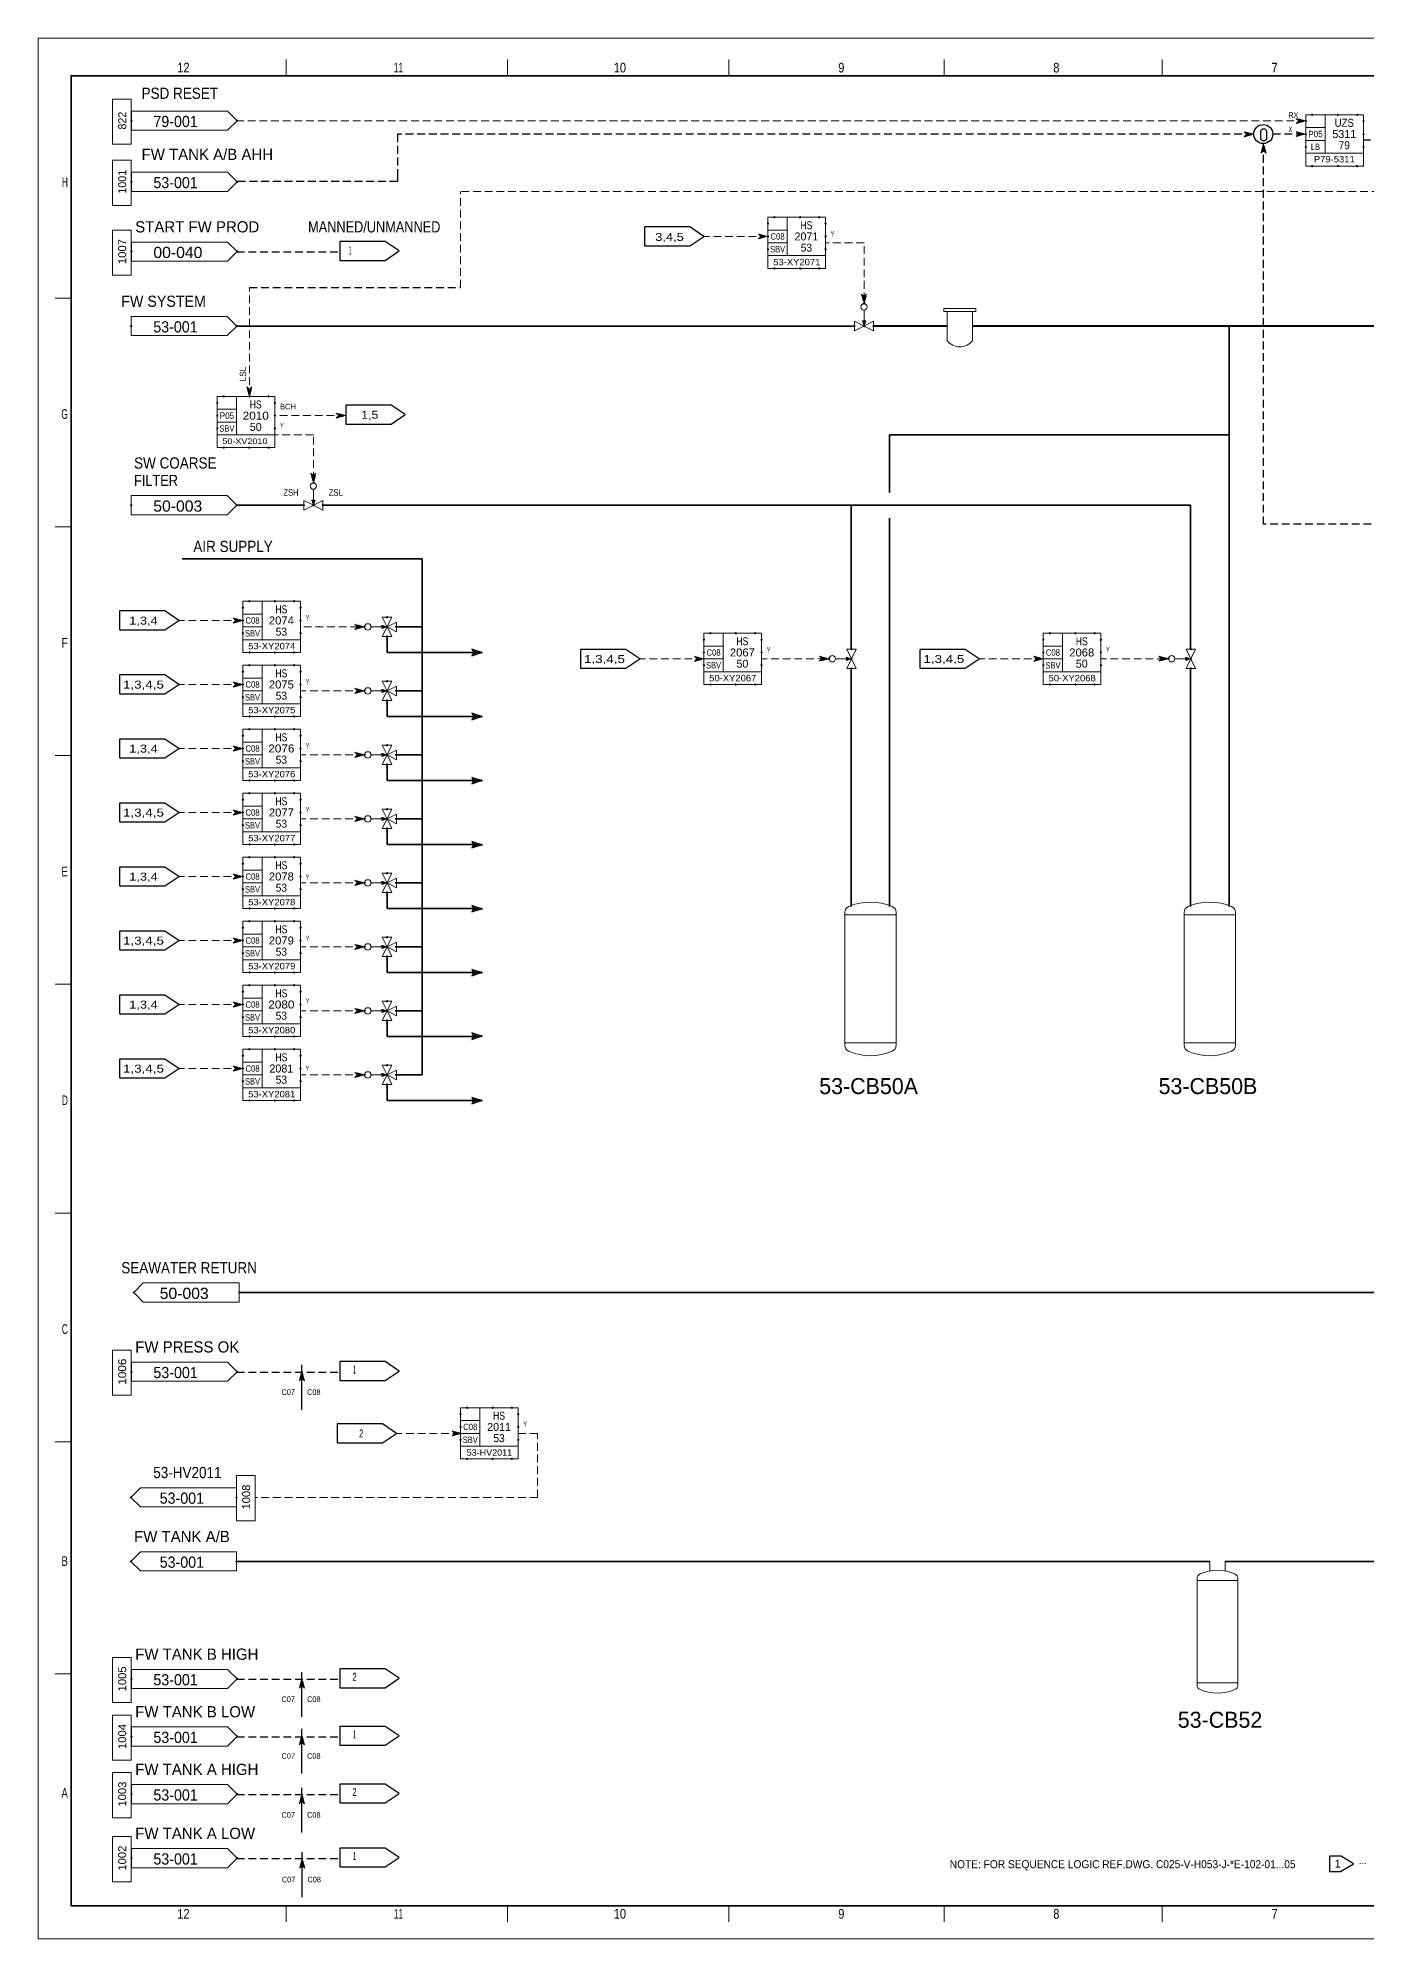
# Model space of a CAD drawing. Header units: millimetres. Extents: x 0 to 841, y 0 to 594.
# Drawn here: x 0 to 415, y 0 to 594 of the extents above; entities that cross this region are included whole.
import ezdxf
from ezdxf.enums import TextEntityAlignment as Align

# ---------------------------------------------------------------- set-up
doc = ezdxf.new("R2010")
doc.units = ezdxf.units.MM
doc.header["$LTSCALE"] = 0.81
doc.header["$PDMODE"] = 32
doc.header["$PDSIZE"] = 0.405
doc.linetypes.add('MEDIUM_DASHED', pattern=[4.5, 3, -1.5])
for name, color, linetype, lineweight in [('1', 7, 'Continuous', 13), ('12', 7, 'Continuous', 13), ('14', 7, 'MEDIUM_DASHED', 25), ('30', 7, 'Continuous', 25), ('35', 7, 'Continuous', 25), ('40', 7, 'Continuous', 35), ('43', 7, 'Continuous', 13), ('46', 7, 'MEDIUM_DASHED', 13), ('47', 7, 'Continuous', 13), ('48', 7, 'Continuous', 13), ('50', 7, 'Continuous', 13), ('51', 7, 'Continuous', 13), ('9', 7, 'Continuous', 13)]:
    doc.layers.add(name, color=color, linetype=linetype, lineweight=lineweight)
for name, color, linetype in [('36', 7, 'Continuous'), ('37', 7, 'Continuous'), ('45', 7, 'Continuous')]:
    doc.layers.add(name, color=color, linetype=linetype)

msp = doc.modelspace()

# ---------------------------------------------------------------- linework, layer by layer
at = {"layer": '1'}
for p, q in [((77.4913, 587.2614), (77.4913, 582.2276)), ((77.4913, 587.2614), (77.4913, 582.2276)), ((146.6543, 587.2614), (146.6543, 582.2276)), ((146.6543, 587.2614), (146.6543, 582.2276)), ((215.8173, 587.2614), (215.8173, 582.2276)), ((215.8173, 587.2614), (215.8173, 582.2276)), ((282.9756, 587.2614), (282.9756, 582.2276)), ((282.9756, 587.2614), (282.9756, 582.2276)), ((351.1362, 587.2614), (351.1362, 582.2276)), ((351.1362, 587.2614), (351.1362, 582.2276)), ((10.3331, 512.7606), (5.3213, 512.7606)), ((10.3331, 512.7606), (5.3213, 512.7606)), ((10.3331, 441.2795), (5.3213, 441.2795)), ((10.3331, 441.2795), (5.3213, 441.2795)), ((10.3331, 369.7992), (5.3213, 369.7992)), ((10.3331, 369.7992), (5.3213, 369.7992)), ((252, 320.7488), (252, 279.2535)), ((268, 320.0008), (252, 320.0008)), ((268, 279.2535), (268, 320.7488)), ((358, 320.7488), (358, 279.2535)), ((374, 320.0008), (358, 320.0008)), ((374, 279.2535), (374, 320.7488)), ((10.3331, 298.3181), (5.3213, 298.3181)), ((10.3331, 298.3181), (5.3213, 298.3181)), ((252, 280.0008), (268, 280.0008)), ((358, 280.0008), (374, 280.0008)), ((10.3331, 226.8378), (5.3213, 226.8378)), ((10.3331, 226.8378), (5.3213, 226.8378)), ((10.3331, 155.3567), (5.3213, 155.3567)), ((10.3331, 155.3567), (5.3213, 155.3567)), ((362, 112.5984), (362, 79.4016)), ((374.8, 112), (362, 112)), ((374.8, 79.4016), (374.8, 112.5984)), ((10.3331, 82.8693), (5.3213, 82.8693)), ((10.3331, 82.8693), (5.3213, 82.8693)), ((362, 80), (374.8, 80)), ((77.4913, 10.3819), (77.4913, 5.348)), ((77.4913, 10.3819), (77.4913, 5.348)), ((146.6543, 10.3819), (146.6543, 5.348)), ((146.6543, 10.3819), (146.6543, 5.348)), ((215.8173, 10.3819), (215.8173, 5.348)), ((215.8173, 10.3819), (215.8173, 5.348)), ((282.9756, 10.3819), (282.9756, 5.348)), ((282.9756, 10.3819), (282.9756, 5.348)), ((351.1362, 10.3819), (351.1362, 5.348)), ((351.1362, 10.3819), (351.1362, 5.348))]:
    msp.add_line(p, q, dxfattribs=at)
at = {"layer": '1', "lineweight": 25}
for p, q in [((82.3811, 165.3787), (82.3811, 179.3787)), ((10.3331, 10.3819), (10.3331, 156.3638)), ((82.3811, 69.4205), (82.3811, 83.4205)), ((82.3811, 51.6724), (82.3811, 65.6724)), ((82.3811, 33.2535), (82.3811, 47.2535)), ((82.4929, 13.0969), (82.4929, 27.0969))]:
    msp.add_line(p, q, dxfattribs=at)
at = {"layer": '1', "lineweight": 35}
msp.add_line((648.9504, 10.3819), (10.3331, 10.3819), dxfattribs=at)
msp.add_lwpolyline([(829.263, 112.0142), (829.263, 582.2276), (10.3331, 582.2276), (10.3331, 10.3819)], dxfattribs=at)
msp.add_lwpolyline([(829.263, 112.0142), (829.263, 582.2276), (10.3331, 582.2276), (10.3331, 10.3819)], dxfattribs=at)
at = {"layer": '1', "lineweight": 25}
msp.add_lwpolyline([(383.2945, 565.5402), (382.3024, 565.5402), (381.8063, 564.9732), (381.8063, 562.5071), (382.3024, 561.9402), (383.2945, 561.9402), (383.7669, 562.5071), (383.7669, 564.9732)], close=True, dxfattribs=at)
msp.add_lwpolyline([(648.9504, 10.3819), (10.3331, 10.3819), (10.3331, 156.3638)], dxfattribs=at)
msp.add_circle((382.7035, 563.9835), 2.9746, dxfattribs=at)
at = {"layer": '1'}
for centre, radius, start, end in [((254, 320.7488), 2, 113.57826, 180.00001), ((260, 307.0008), 16.9992, 66.42181, 113.5782), ((266, 320.7488), 2, 0.00003, 66.42181), ((360, 320.7488), 2, 113.57826, 180.00001), ((366, 307.0008), 16.9992, 66.42181, 113.5782), ((372, 320.7488), 2, 0.00003, 66.42181), ((254, 279.2535), 2, 180.00001, 246.42185), ((266, 279.2535), 2, 293.57816, 0.00003), ((360, 279.2535), 2, 180.00001, 246.42185), ((372, 279.2535), 2, 293.57816, 0.00003), ((260, 293.0008), 16.9992, 246.42182, 293.57818), ((366, 293.0008), 16.9992, 246.42182, 293.57818), ((363.6, 112.5979), 1.6, 113.57826, 180.00001), ((368.4, 101.5994), 13.5994, 66.42181, 113.5782), ((373.2, 112.5979), 1.6, 0.00003, 66.42181), ((363.6, 79.4017), 1.6, 180.00001, 246.42185), ((368.4, 90.3994), 13.5994, 246.42182, 293.57818), ((373.2, 79.4017), 1.6, 293.57816, 0.00003)]:
    msp.add_arc(centre, radius, start, end, dxfattribs=at)
at = {"layer": '14'}
for p, q in [((385.6724, 564.0157), (395.9843, 564.0157)), ((427.074, 562.1071), (413.9937, 562.1071)), ((62.0472, 527.1654), (94.2244, 527.1654)), ((66, 516), (132, 516)), ((62.0472, 177.1654), (93.9937, 177.1654)), ((62.0472, 81.1654), (93.9937, 81.1654)), ((62.0472, 63.1654), (93.9937, 63.1654)), ((62.0472, 45.1654), (93.9937, 45.1654)), ((62.0472, 25.1654), (93.9937, 25.1654))]:
    msp.add_line(p, q, dxfattribs=at)
at = {"layer": '14', "linetype": 'Continuous', "lineweight": 13}
for points in [[(29.1331, 560.8031), (23.3063, 560.8031), (23.3063, 574.8976), (29.1331, 574.8976)], [(29.1331, 541.7094), (23.3063, 541.7094), (23.3063, 555.8039), (29.1331, 555.8039)], [(29.1331, 519.8827), (23.3063, 519.8827), (23.3063, 533.9772), (29.1331, 533.9772)], [(29.1331, 169.8827), (23.3063, 169.8827), (23.3063, 183.9772), (29.1331, 183.9772)], [(67.8323, 130.6929), (62.0055, 130.6929), (62.0055, 144.7874), (67.8323, 144.7874)], [(29.1331, 73.8827), (23.3063, 73.8827), (23.3063, 87.9772), (29.1331, 87.9772)], [(29.1331, 55.8827), (23.3063, 55.8827), (23.3063, 69.9772), (29.1331, 69.9772)], [(29.1331, 37.8827), (23.3063, 37.8827), (23.3063, 51.9772), (29.1331, 51.9772)], [(29.1331, 17.8827), (23.3063, 17.8827), (23.3063, 31.9772), (29.1331, 31.9772)]]:
    msp.add_lwpolyline(points, close=True, dxfattribs=at)
at = {"layer": '14'}
for points in [[(379.6811, 563.9299), (112.2378, 563.9299), (112.2378, 551.1646), (112.2378, 551.1646), (112.2378, 549.1583), (62.0961, 549.1583)], [(573.1496, 442.0472), (382.7559, 442.0472), (382.7559, 561.0047)]]:
    msp.add_lwpolyline(points, dxfattribs=at)
at = {"layer": '30'}
for p, q in [((137, 401.9906), (136.5, 401.9906)), ((137.5, 401.9906), (138, 401.9906)), ((137, 382), (136.5, 382)), ((137.5, 382), (138, 382)), ((137, 361.9567), (136.5, 361.9567)), ((137.5, 361.9567), (138, 361.9567)), ((137, 341.9134), (136.5, 341.9134)), ((137.5, 341.9134), (138, 341.9134)), ((137, 321.9299), (136.5, 321.9299)), ((137.5, 321.9299), (138, 321.9299)), ((137, 301.9551), (136.5, 301.9551)), ((137.5, 301.9551), (138, 301.9551)), ((137, 282.1031), (136.5, 282.1031)), ((137.5, 282.1031), (138, 282.1031)), ((137, 261.9906), (136.5, 261.9906)), ((137.5, 261.9906), (138, 261.9906))]:
    msp.add_line(p, q, dxfattribs=at)
for points in [[(138.5, 401.9906), (135.5, 402.9906), (136, 401.9906), (135.5, 400.9906)], [(136, 402.4906), (137.5, 401.9906), (136, 401.4906), (136.5, 401.9906)], [(138.5, 382), (135.5, 383), (136, 382), (135.5, 381)], [(136, 382.5), (137.5, 382), (136, 381.5), (136.5, 382)], [(138.5, 361.9567), (135.5, 362.9567), (136, 361.9567), (135.5, 360.9567)], [(136, 362.4567), (137.5, 361.9567), (136, 361.4567), (136.5, 361.9567)], [(138.5, 341.9134), (135.5, 342.9134), (136, 341.9134), (135.5, 340.9134)], [(136, 342.4134), (137.5, 341.9134), (136, 341.4134), (136.5, 341.9134)], [(138.5, 321.9299), (135.5, 322.9299), (136, 321.9299), (135.5, 320.9299)], [(136, 322.4299), (137.5, 321.9299), (136, 321.4299), (136.5, 321.9299)], [(138.5, 301.9551), (135.5, 302.9551), (136, 301.9551), (135.5, 300.9551)], [(136, 302.4551), (137.5, 301.9551), (136, 301.4551), (136.5, 301.9551)], [(138.5, 282.1031), (135.5, 283.1031), (136, 282.1031), (135.5, 281.1031)], [(136, 282.6031), (137.5, 282.1031), (136, 281.6031), (136.5, 282.1031)], [(138.5, 261.9906), (135.5, 262.9906), (136, 261.9906), (135.5, 260.9906)], [(136, 262.4906), (137.5, 261.9906), (136, 261.4906), (136.5, 261.9906)]]:
    msp.add_lwpolyline(points, close=True, dxfattribs=at)
for p in [(136, 401.9906), (138.5, 401.9906), (136, 382), (138.5, 382), (136, 361.9567), (138.5, 361.9567), (136, 341.9134), (138.5, 341.9134), (136, 321.9299), (138.5, 321.9299), (136, 301.9551), (138.5, 301.9551), (136, 282.1031), (138.5, 282.1031), (136, 261.9906), (138.5, 261.9906)]:
    msp.add_point(p, dxfattribs=at)
at = {"layer": '35', "lineweight": 13}
for p, q in [((366, 118), (366, 115.1425)), ((370.7528, 115.1425), (370.7528, 118))]:
    msp.add_line(p, q, dxfattribs=at)
at = {"layer": '35'}
for points in [[(208, 532), (203.622, 534.9606), (189.4488, 534.9606), (189.4488, 529.0551), (203.622, 529.0551)], [(112.8055, 527.463), (108.4276, 530.4236), (94.2543, 530.4236), (94.2543, 524.5181), (108.4276, 524.5181)], [(114.6929, 476.3228), (110.315, 479.2835), (96.1417, 479.2835), (96.1417, 473.378), (110.315, 473.378)], [(44, 412), (39.622, 414.9606), (25.4488, 414.9606), (25.4488, 409.0551), (39.622, 409.0551)], [(188, 400), (183.622, 402.9606), (169.4488, 402.9606), (169.4488, 397.0551), (183.622, 397.0551)], [(294, 400), (289.622, 402.9606), (275.4488, 402.9606), (275.4488, 397.0551), (289.622, 397.0551)], [(44, 392), (39.622, 394.9606), (25.4488, 394.9606), (25.4488, 389.0551), (39.622, 389.0551)], [(44, 372), (39.622, 374.9606), (25.4488, 374.9606), (25.4488, 369.0551), (39.622, 369.0551)], [(44, 352), (39.622, 354.9606), (25.4488, 354.9606), (25.4488, 349.0551), (39.622, 349.0551)], [(44, 332), (39.622, 334.9606), (25.4488, 334.9606), (25.4488, 329.0551), (39.622, 329.0551)], [(44, 312), (39.622, 314.9606), (25.4488, 314.9606), (25.4488, 309.0551), (39.622, 309.0551)], [(44, 292), (39.622, 294.9606), (25.4488, 294.9606), (25.4488, 289.0551), (39.622, 289.0551)], [(44, 272), (39.622, 274.9606), (25.4488, 274.9606), (25.4488, 269.0551), (39.622, 269.0551)], [(112.8055, 177.463), (108.4276, 180.4236), (94.2543, 180.4236), (94.2543, 174.5181), (108.4276, 174.5181)], [(112, 158), (107.622, 160.9606), (93.4488, 160.9606), (93.4488, 155.0551), (107.622, 155.0551)], [(112.8055, 81.463), (108.4276, 84.4236), (94.2543, 84.4236), (94.2543, 78.5181), (108.4276, 78.5181)], [(112.8055, 63.463), (108.4276, 66.4236), (94.2543, 66.4236), (94.2543, 60.5181), (108.4276, 60.5181)], [(112.8055, 45.463), (108.4276, 48.4236), (94.2543, 48.4236), (94.2543, 42.5181), (108.4276, 42.5181)], [(112.8055, 25.463), (108.4276, 28.4236), (94.2543, 28.4236), (94.2543, 22.5181), (108.4276, 22.5181)]]:
    msp.add_lwpolyline(points, close=True, dxfattribs=at)
msp.add_lwpolyline([(407.0551, 25.8268), (403.4331, 25.8268), (403.4331, 21.1024), (406.8189, 21.1024), (410.848, 23.4858), (407.0685, 25.848)], dxfattribs=at)
at = {"layer": '40'}
for p, q in [((62.126, 504), (255, 504)), ((372, 322.5811), (372, 504)), ((266, 470), (372, 470)), ((266, 452), (266, 470)), ((62.126, 448), (83, 448)), ((89, 448), (360, 448)), ((254, 403.0394), (254, 448)), ((360, 403.0394), (360, 448)), ((266, 322.5811), (266, 444)), ((44.9976, 431.2425), (119.9835, 431.2425)), ((120, 270.0646), (120, 431.2425)), ((120, 410), (112, 410)), ((109, 402), (109, 407)), ((109, 402), (135.8929, 402)), ((254, 322.5811), (254, 397.0394)), ((360, 322.5811), (360, 397.0394)), ((109, 382), (109, 387)), ((120, 390), (112, 390)), ((136, 382), (109, 382)), ((120, 370), (112, 370)), ((109, 362), (109, 367)), ((136, 362), (109, 362)), ((109, 342), (109, 347)), ((120, 350), (112, 350)), ((136, 342), (109, 342)), ((109, 322), (109, 327)), ((120, 330), (112, 330)), ((136, 322), (109, 322)), ((120, 310), (112, 310)), ((109, 302), (109, 307)), ((136, 302), (109, 302)), ((109, 282), (109, 287)), ((120, 290), (112, 290)), ((136, 282), (109, 282)), ((120, 270), (112, 270)), ((109, 262), (109, 267)), ((136, 262), (109, 262)), ((62.874, 202), (418, 202)), ((366, 118), (62, 118)), ((370.7528, 118), (440, 118))]:
    msp.add_line(p, q, dxfattribs=at)
at = {"layer": '40', "lineweight": 40}
for p, q in [((284, 504), (261, 504)), ((524, 504), (292, 504))]:
    msp.add_line(p, q, dxfattribs=at)
at = {"layer": '43'}
for points in [[(29.1614, 571.1732), (59.1614, 571.1732), (62.1614, 568.1732), (59.1614, 565.1732), (29.1614, 565.1732)], [(29.1614, 552.0787), (59.1614, 552.0787), (62.1614, 549.0787), (59.1614, 546.0787), (29.1614, 546.0787)], [(29.1614, 530.2528), (59.1614, 530.2528), (62.1614, 527.2528), (59.1614, 524.2528), (29.1614, 524.2528)], [(29.126, 507), (59.126, 507), (62.126, 504), (59.126, 501), (29.126, 501)], [(29.126, 507), (59.126, 507), (62.126, 504), (59.126, 501), (29.126, 501)], [(29.126, 451), (59.126, 451), (62.126, 448), (59.126, 445), (29.126, 445)], [(62.874, 205), (32.874, 205), (29.874, 202), (32.874, 199), (62.874, 199)], [(29.1614, 180.2528), (59.1614, 180.2528), (62.1614, 177.2528), (59.1614, 174.2528), (29.1614, 174.2528)], [(62, 135), (32, 135), (29, 138), (32, 141), (62, 141)], [(62, 115), (32, 115), (29, 118), (32, 121), (62, 121)], [(29.1614, 84.2528), (59.1614, 84.2528), (62.1614, 81.2528), (59.1614, 78.2528), (29.1614, 78.2528)], [(29.1614, 66.2528), (59.1614, 66.2528), (62.1614, 63.2528), (59.1614, 60.2528), (29.1614, 60.2528)], [(29.1614, 48.2528), (59.1614, 48.2528), (62.1614, 45.2528), (59.1614, 42.2528), (29.1614, 42.2528)], [(29.1614, 28.2528), (59.1614, 28.2528), (62.1614, 25.2528), (59.1614, 22.2528), (29.1614, 22.2528)]]:
    msp.add_lwpolyline(points, close=True, dxfattribs=at)
for p in [(29.1614, 568.1732), (62.1614, 568.1732), (29.1614, 549.0787), (62.1614, 549.0787), (29.1614, 527.2528), (62.1614, 527.2528), (29.126, 504), (62.126, 504), (29.126, 448), (62.126, 448), (29.874, 202), (62.874, 202), (29.1614, 177.2528), (62.1614, 177.2528), (29, 138), (62, 138), (29, 118), (62, 118), (29.1614, 81.2528), (62.1614, 81.2528), (29.1614, 63.2528), (62.1614, 63.2528), (29.1614, 45.2528), (62.1614, 45.2528), (29.1614, 25.2528), (62.1614, 25.2528)]:
    msp.add_point(p, dxfattribs=at)
at = {"layer": '46'}
for p, q in [((396, 568.0945), (62.2614, 568.0945)), ((429.9323, 546), (132, 546)), ((132, 516), (132, 546)), ((228, 532), (208, 532)), ((66, 482), (66, 516)), ((96.1417, 476), (74, 476)), ((86, 470), (74, 470)), ((86, 456), (86, 470)), ((64, 412), (44, 412)), ((100, 410), (82, 410)), ((208, 400), (188, 400)), ((246, 400), (226, 400)), ((314, 400), (294, 400)), ((352, 400), (332, 400)), ((64, 392), (44, 392)), ((102, 390), (82, 390)), ((64, 372), (44, 372)), ((102, 370), (82, 370)), ((64, 352), (44, 352)), ((102, 350), (82, 350)), ((64, 332), (44, 332)), ((102, 330), (82, 330)), ((64, 312), (44, 312)), ((102, 310), (82, 310)), ((64, 292), (44, 292)), ((102, 290), (82, 290)), ((64, 272), (44, 272)), ((102, 270), (82, 270)), ((132, 158), (112, 158)), ((156, 157.9606), (150, 157.9606)), ((156, 138), (156, 157.9606)), ((156, 138), (67.8795, 138))]:
    msp.add_line(p, q, dxfattribs=at)
for points in [[(379.7441, 563.9315), (376.7441, 564.7315), (377.5441, 563.9315), (376.7441, 563.1315)], [(379.3441, 563.9315), (377.1441, 564.5315), (377.7441, 563.9315), (377.1441, 563.3315)], [(378.9441, 563.9315), (377.5441, 564.3315), (377.9441, 563.9315), (377.5441, 563.5315)], [(395.9843, 568.0945), (392.9843, 568.8945), (393.7843, 568.0945), (392.9843, 567.2945)], [(395.9843, 564), (392.9843, 564.8), (393.7843, 564), (392.9843, 563.2)], [(395.5843, 568.0945), (393.3843, 568.6945), (393.9843, 568.0945), (393.3843, 567.4945)], [(395.5843, 564), (393.3843, 564.6), (393.9843, 564), (393.3843, 563.4)], [(395.1843, 568.0945), (393.7843, 568.4945), (394.1843, 568.0945), (393.7843, 567.6945)], [(395.1843, 564), (393.7843, 564.4), (394.1843, 564), (393.7843, 563.6)], [(394.7843, 568.0945), (394.1843, 568.2945), (394.3843, 568.0945), (394.1843, 567.8945)], [(378.5441, 563.9315), (377.9441, 564.1315), (378.1441, 563.9315), (377.9441, 563.7315)], [(382.7622, 560.9984), (381.9622, 557.9984), (382.7622, 558.7984), (383.5622, 557.9984)], [(382.7622, 560.5984), (382.1622, 558.3984), (382.7622, 558.9984), (383.3622, 558.3984)], [(382.7622, 560.1984), (382.3622, 558.7984), (382.7622, 559.1984), (383.1622, 558.7984)], [(382.7622, 559.7984), (382.5622, 559.1984), (382.7622, 559.3984), (382.9622, 559.1984)], [(394.7843, 564), (394.1843, 564.2), (394.3843, 564), (394.1843, 563.8)], [(228, 532), (225, 532.8), (225.8, 532), (225, 531.2)], [(227.6, 532), (225.4, 532.6), (226, 532), (225.4, 531.4)], [(227.2, 532), (225.8, 532.4), (226.2, 532), (225.8, 531.6)], [(226.8, 532), (226.2, 532.2), (226.4, 532), (226.2, 531.8)], [(258, 511), (258.8, 514), (258, 513.2), (257.2, 514)], [(258, 511.4), (258.6, 513.6), (258, 513), (257.4, 513.6)], [(258, 511.8), (258.4, 513.2), (258, 512.8), (257.6, 513.2)], [(258, 512.2), (258.2, 512.8), (258, 512.6), (257.8, 512.8)], [(66, 482), (66.8, 485), (66, 484.2), (65.2, 485)], [(66, 482.4), (66.6, 484.6), (66, 484), (65.4, 484.6)], [(66, 482.8), (66.4, 484.2), (66, 483.8), (65.6, 484.2)], [(66, 483.2), (66.2, 483.8), (66, 483.6), (65.8, 483.8)], [(96.1417, 476), (93.1417, 476.8), (93.9417, 476), (93.1417, 475.2)], [(95.7417, 476), (93.5417, 476.6), (94.1417, 476), (93.5417, 475.4)], [(95.3417, 476), (93.9417, 476.4), (94.3417, 476), (93.9417, 475.6)], [(94.9417, 476), (94.3417, 476.2), (94.5417, 476), (94.3417, 475.8)], [(86, 455), (86.8, 458), (86, 457.2), (85.2, 458)], [(86, 455.4), (86.6, 457.6), (86, 457), (85.4, 457.6)], [(86, 455.8), (86.4, 457.2), (86, 456.8), (85.6, 457.2)], [(86, 456.2), (86.2, 456.8), (86, 456.6), (85.8, 456.8)], [(64, 412), (61, 412.8), (61.8, 412), (61, 411.2)], [(63.6, 412), (61.4, 412.6), (62, 412), (61.4, 411.4)], [(63.2, 412), (61.8, 412.4), (62.2, 412), (61.8, 411.6)], [(62.8, 412), (62.2, 412.2), (62.4, 412), (62.2, 411.8)], [(102, 410), (99, 410.8), (99.8, 410), (99, 409.2)], [(101.6, 410), (99.4, 410.6), (100, 410), (99.4, 409.4)], [(101.2, 410), (99.8, 410.4), (100.2, 410), (99.8, 409.6)], [(100.8, 410), (100.2, 410.2), (100.4, 410), (100.2, 409.8)], [(208, 400), (205, 400.8), (205.8, 400), (205, 399.2)], [(207.6, 400), (205.4, 400.6), (206, 400), (205.4, 399.4)], [(207.2, 400), (205.8, 400.4), (206.2, 400), (205.8, 399.6)], [(206.8, 400), (206.2, 400.2), (206.4, 400), (206.2, 399.8)], [(247.0787, 400.0394), (244.0787, 399.2394), (244.8787, 400.0394), (244.0787, 400.8394)], [(246.6787, 400.0394), (244.4787, 399.4394), (245.0787, 400.0394), (244.4787, 400.6394)], [(246.2787, 400.0394), (244.8787, 399.6394), (245.2787, 400.0394), (244.8787, 400.4394)], [(245.8787, 400.0394), (245.2787, 399.8394), (245.4787, 400.0394), (245.2787, 400.2394)], [(314, 400), (311, 399.2), (311.8, 400), (311, 400.8)], [(313.6, 400), (311.4, 399.4), (312, 400), (311.4, 400.6)], [(313.2, 400), (311.8, 399.6), (312.2, 400), (311.8, 400.4)], [(312.8, 400), (312.2, 399.8), (312.4, 400), (312.2, 400.2)], [(353.0787, 400.0394), (350.0787, 399.2394), (350.8787, 400.0394), (350.0787, 400.8394)], [(352.6787, 400.0394), (350.4787, 399.4394), (351.0787, 400.0394), (350.4787, 400.6394)], [(352.2787, 400.0394), (350.8787, 399.6394), (351.2787, 400.0394), (350.8787, 400.4394)], [(351.8787, 400.0394), (351.2787, 399.8394), (351.4787, 400.0394), (351.2787, 400.2394)], [(64, 392), (61, 392.8), (61.8, 392), (61, 391.2)], [(63.6, 392), (61.4, 392.6), (62, 392), (61.4, 391.4)], [(63.2, 392), (61.8, 392.4), (62.2, 392), (61.8, 391.6)], [(62.8, 392), (62.2, 392.2), (62.4, 392), (62.2, 391.8)], [(102, 390), (99, 390.8), (99.8, 390), (99, 389.2)], [(101.6, 390), (99.4, 390.6), (100, 390), (99.4, 389.4)], [(101.2, 390), (99.8, 390.4), (100.2, 390), (99.8, 389.6)], [(100.8, 390), (100.2, 390.2), (100.4, 390), (100.2, 389.8)], [(64, 372), (61, 372.8), (61.8, 372), (61, 371.2)], [(63.6, 372), (61.4, 372.6), (62, 372), (61.4, 371.4)], [(63.2, 372), (61.8, 372.4), (62.2, 372), (61.8, 371.6)], [(62.8, 372), (62.2, 372.2), (62.4, 372), (62.2, 371.8)], [(102, 370), (99, 370.8), (99.8, 370), (99, 369.2)], [(101.6, 370), (99.4, 370.6), (100, 370), (99.4, 369.4)], [(101.2, 370), (99.8, 370.4), (100.2, 370), (99.8, 369.6)], [(100.8, 370), (100.2, 370.2), (100.4, 370), (100.2, 369.8)], [(64, 352), (61, 352.8), (61.8, 352), (61, 351.2)], [(63.6, 352), (61.4, 352.6), (62, 352), (61.4, 351.4)], [(63.2, 352), (61.8, 352.4), (62.2, 352), (61.8, 351.6)], [(62.8, 352), (62.2, 352.2), (62.4, 352), (62.2, 351.8)], [(102, 350), (99, 350.8), (99.8, 350), (99, 349.2)], [(101.6, 350), (99.4, 350.6), (100, 350), (99.4, 349.4)], [(101.2, 350), (99.8, 350.4), (100.2, 350), (99.8, 349.6)], [(100.8, 350), (100.2, 350.2), (100.4, 350), (100.2, 349.8)], [(64, 332), (61, 332.8), (61.8, 332), (61, 331.2)], [(63.6, 332), (61.4, 332.6), (62, 332), (61.4, 331.4)], [(63.2, 332), (61.8, 332.4), (62.2, 332), (61.8, 331.6)], [(62.8, 332), (62.2, 332.2), (62.4, 332), (62.2, 331.8)], [(102, 330), (99, 330.8), (99.8, 330), (99, 329.2)], [(101.6, 330), (99.4, 330.6), (100, 330), (99.4, 329.4)], [(101.2, 330), (99.8, 330.4), (100.2, 330), (99.8, 329.6)], [(100.8, 330), (100.2, 330.2), (100.4, 330), (100.2, 329.8)], [(64, 312), (61, 312.8), (61.8, 312), (61, 311.2)], [(63.6, 312), (61.4, 312.6), (62, 312), (61.4, 311.4)], [(63.2, 312), (61.8, 312.4), (62.2, 312), (61.8, 311.6)], [(62.8, 312), (62.2, 312.2), (62.4, 312), (62.2, 311.8)], [(102, 310), (99, 310.8), (99.8, 310), (99, 309.2)], [(101.6, 310), (99.4, 310.6), (100, 310), (99.4, 309.4)], [(101.2, 310), (99.8, 310.4), (100.2, 310), (99.8, 309.6)], [(100.8, 310), (100.2, 310.2), (100.4, 310), (100.2, 309.8)], [(64, 292), (61, 292.8), (61.8, 292), (61, 291.2)], [(63.6, 292), (61.4, 292.6), (62, 292), (61.4, 291.4)], [(63.2, 292), (61.8, 292.4), (62.2, 292), (61.8, 291.6)], [(62.8, 292), (62.2, 292.2), (62.4, 292), (62.2, 291.8)], [(102, 290), (99, 290.8), (99.8, 290), (99, 289.2)], [(101.6, 290), (99.4, 290.6), (100, 290), (99.4, 289.4)], [(101.2, 290), (99.8, 290.4), (100.2, 290), (99.8, 289.6)], [(100.8, 290), (100.2, 290.2), (100.4, 290), (100.2, 289.8)], [(64, 272), (61, 272.8), (61.8, 272), (61, 271.2)], [(63.6, 272), (61.4, 272.6), (62, 272), (61.4, 271.4)], [(63.2, 272), (61.8, 272.4), (62.2, 272), (61.8, 271.6)], [(62.8, 272), (62.2, 272.2), (62.4, 272), (62.2, 271.8)], [(102, 270), (99, 270.8), (99.8, 270), (99, 269.2)], [(101.6, 270), (99.4, 270.6), (100, 270), (99.4, 269.4)], [(101.2, 270), (99.8, 270.4), (100.2, 270), (99.8, 269.6)], [(100.8, 270), (100.2, 270.2), (100.4, 270), (100.2, 269.8)], [(82.3811, 177.3787), (81.5811, 174.3787), (82.3811, 175.1787), (83.1811, 174.3787)], [(82.3811, 176.9787), (81.7811, 174.7787), (82.3811, 175.3787), (82.9811, 174.7787)], [(82.3811, 176.5787), (81.9811, 175.1787), (82.3811, 175.5787), (82.7811, 175.1787)], [(82.3811, 176.1787), (82.1811, 175.5787), (82.3811, 175.7787), (82.5811, 175.5787)], [(132.4, 158), (129.4, 158.8), (130.2, 158), (129.4, 157.2)], [(132, 158), (129.8, 158.6), (130.4, 158), (129.8, 157.4)], [(131.6, 158), (130.2, 158.4), (130.6, 158), (130.2, 157.6)], [(131.2, 158), (130.6, 158.2), (130.8, 158), (130.6, 157.8)], [(82.3811, 81.4205), (81.5811, 78.4205), (82.3811, 79.2205), (83.1811, 78.4205)], [(82.3811, 81.0205), (81.7811, 78.8205), (82.3811, 79.4205), (82.9811, 78.8205)], [(82.3811, 80.6205), (81.9811, 79.2205), (82.3811, 79.6205), (82.7811, 79.2205)], [(82.3811, 80.2205), (82.1811, 79.6205), (82.3811, 79.8205), (82.5811, 79.6205)], [(82.3811, 63.6724), (81.5811, 60.6724), (82.3811, 61.4724), (83.1811, 60.6724)], [(82.3811, 63.2724), (81.7811, 61.0724), (82.3811, 61.6724), (82.9811, 61.0724)], [(82.3811, 62.8724), (81.9811, 61.4724), (82.3811, 61.8724), (82.7811, 61.4724)], [(82.3811, 62.4724), (82.1811, 61.8724), (82.3811, 62.0724), (82.5811, 61.8724)], [(82.3811, 45.2535), (81.5811, 42.2535), (82.3811, 43.0535), (83.1811, 42.2535)], [(82.3811, 44.8535), (81.7811, 42.6535), (82.3811, 43.2535), (82.9811, 42.6535)], [(82.3811, 44.4535), (81.9811, 43.0535), (82.3811, 43.4535), (82.7811, 43.0535)], [(82.3811, 44.0535), (82.1811, 43.4535), (82.3811, 43.6535), (82.5811, 43.4535)], [(82.4929, 25.0969), (81.6929, 22.0969), (82.4929, 22.8969), (83.2929, 22.0969)], [(82.4929, 24.6969), (81.8929, 22.4969), (82.4929, 23.0969), (83.0929, 22.4969)], [(82.4929, 24.2969), (82.0929, 22.8969), (82.4929, 23.2969), (82.8929, 22.8969)], [(82.4929, 23.8969), (82.2929, 23.2969), (82.4929, 23.4969), (82.6929, 23.2969)]]:
    msp.add_lwpolyline(points, close=True, dxfattribs=at)
msp.add_lwpolyline([(258, 512), (258, 530), (246, 530)], dxfattribs=at)
at = {"layer": '47'}
for p, q in [((258, 504), (258, 509)), ((86, 448), (86, 453)), ((109, 410), (104, 410)), ((254.0787, 400.0394), (249.0787, 400.0394)), ((360.0787, 400.0394), (355.0787, 400.0394)), ((109, 390), (104, 390)), ((109, 370), (104, 370)), ((109, 350), (104, 350)), ((109, 330), (104, 330)), ((109, 310), (104, 310)), ((109, 290), (104, 290)), ((109, 270), (104, 270))]:
    msp.add_line(p, q, dxfattribs=at)
for points in [[(258, 504), (255, 505.5), (255, 502.5), (261, 505.5), (261, 502.5)], [(86, 448), (83, 449.5), (83, 446.5), (89, 449.5), (89, 446.5)], [(109, 410), (107.5, 407), (110.5, 407), (107.5, 413), (110.5, 413)], [(109, 410), (107.5, 407), (110.5, 407), (109, 410), (112, 408.5), (112, 411.5)], [(254.0787, 400.0394), (252.5787, 403.0394), (255.5787, 403.0394), (252.5787, 397.0394), (255.5787, 397.0394)], [(360.0787, 400.0394), (358.5787, 403.0394), (361.5787, 403.0394), (358.5787, 397.0394), (361.5787, 397.0394)], [(109, 390), (107.5, 387), (110.5, 387), (107.5, 393), (110.5, 393)], [(109, 390), (107.5, 387), (110.5, 387), (109, 390), (112, 388.5), (112, 391.5)], [(109, 370), (107.5, 367), (110.5, 367), (107.5, 373), (110.5, 373)], [(109, 370), (107.5, 367), (110.5, 367), (109, 370), (112, 368.5), (112, 371.5)], [(109, 350), (107.5, 347), (110.5, 347), (107.5, 353), (110.5, 353)], [(109, 350), (107.5, 347), (110.5, 347), (109, 350), (112, 348.5), (112, 351.5)], [(109, 330), (107.5, 327), (110.5, 327), (107.5, 333), (110.5, 333)], [(109, 330), (107.5, 327), (110.5, 327), (109, 330), (112, 328.5), (112, 331.5)], [(109, 310), (107.5, 307), (110.5, 307), (107.5, 313), (110.5, 313)], [(109, 310), (107.5, 307), (110.5, 307), (109, 310), (112, 308.5), (112, 311.5)], [(109, 290), (107.5, 287), (110.5, 287), (107.5, 293), (110.5, 293)], [(109, 290), (107.5, 287), (110.5, 287), (109, 290), (112, 288.5), (112, 291.5)], [(109, 270), (107.5, 267), (110.5, 267), (107.5, 273), (110.5, 273)], [(109, 270), (107.5, 267), (110.5, 267), (109, 270), (112, 268.5), (112, 271.5)]]:
    msp.add_lwpolyline(points, close=True, dxfattribs=at)
for centre in [(258, 510), (86, 454), (103, 410), (248.0785, 400.039), (354.0785, 400.039), (103, 390), (103, 370), (103, 350), (103, 330), (103, 310), (103, 290), (103, 270)]:
    msp.add_circle(centre, 1, dxfattribs=at)
for p in [(258, 511), (255, 504), (258, 504), (261, 504), (86, 455), (83, 448), (86, 448), (89, 448), (102, 410), (108.8425, 410), (109, 413), (109, 410), (111.8425, 410), (108.8425, 407), (109, 407), (247.0787, 400.0394), (254.0787, 403.0394), (254.0787, 400.0394), (353.0787, 400.0394), (360.0787, 403.0394), (360.0787, 400.0394), (109, 393), (254.0787, 397.0394), (360.0787, 397.0394), (102, 390), (108.8425, 390), (108.8425, 387), (109, 390), (109, 387), (111.8425, 390), (102, 370), (108.8425, 370), (109, 373), (109, 370), (111.8425, 370), (108.8425, 367), (109, 367), (109, 353), (102, 350), (108.8425, 350), (108.8425, 347), (109, 350), (109, 347), (111.8425, 350), (109, 333), (102, 330), (108.8425, 330), (108.8425, 327), (109, 330), (109, 327), (111.8425, 330), (102, 310), (108.8425, 310), (109, 313), (109, 310), (111.8425, 310), (108.8425, 307), (109, 307), (109, 293), (102, 290), (108.8425, 290), (108.8425, 287), (109, 290), (109, 287), (111.8425, 290), (102, 270), (108.8425, 270), (109, 273), (109, 270), (111.8425, 270), (108.8425, 267), (109, 267)]:
    msp.add_point(p, dxfattribs=at)
at = {"layer": '48'}
for p, q in [((396, 566), (402, 566)), ((402, 570), (402, 558)), ((396, 562), (402, 562)), ((234, 538), (234, 526)), ((228, 534), (234, 534)), ((228, 530), (234, 530)), ((62, 482), (62, 470)), ((56, 478), (62, 478)), ((56, 474), (62, 474)), ((70, 418), (70, 406)), ((64, 414), (70, 414)), ((64, 410), (70, 410)), ((208, 404), (214, 404)), ((214, 408), (214, 396)), ((314, 404), (320, 404)), ((320, 408), (320, 396)), ((70, 398), (70, 386)), ((208, 400), (214, 400)), ((314, 400), (320, 400)), ((64, 394), (70, 394)), ((64, 390), (70, 390)), ((70, 378), (70, 366)), ((64, 374), (70, 374)), ((64, 370), (70, 370)), ((70, 358), (70, 346)), ((64, 354), (70, 354)), ((64, 350), (70, 350)), ((64, 334), (70, 334)), ((70, 338), (70, 326)), ((64, 330), (70, 330)), ((70, 318), (70, 306)), ((64, 314), (70, 314)), ((64, 310), (70, 310)), ((70, 298), (70, 286)), ((64, 294), (70, 294)), ((64, 290), (70, 290)), ((64, 274), (70, 274)), ((70, 278), (70, 266)), ((64, 270), (70, 270)), ((132, 162), (138, 162)), ((138, 166), (138, 154)), ((132, 158), (138, 158))]:
    msp.add_line(p, q, dxfattribs=at)
for points in [[(396, 570), (414, 570), (414, 558), (396, 558)], [(228, 538), (246, 538), (246, 526), (228, 526)], [(56, 482), (74, 482), (74, 470), (56, 470)], [(64, 418), (82, 418), (82, 406), (64, 406)], [(208, 408), (226, 408), (226, 396), (208, 396)], [(314, 408), (332, 408), (332, 396), (314, 396)], [(64, 398), (82, 398), (82, 386), (64, 386)], [(64, 378), (82, 378), (82, 366), (64, 366)], [(64, 358), (82, 358), (82, 346), (64, 346)], [(64, 338), (82, 338), (82, 326), (64, 326)], [(64, 318), (82, 318), (82, 306), (64, 306)], [(64, 298), (82, 298), (82, 286), (64, 286)], [(64, 278), (82, 278), (82, 266), (64, 266)], [(132, 166), (150, 166), (150, 154), (132, 154)]]:
    msp.add_lwpolyline(points, close=True, dxfattribs=at)
for points in [[(396, 558), (396, 554), (414, 554), (414, 558)], [(228, 526), (228, 522), (246, 522), (246, 526)], [(56, 470), (56, 466), (74, 466), (74, 470)], [(64, 406), (64, 402), (82, 402), (82, 406)], [(208, 396), (208, 392), (226, 392), (226, 396)], [(314, 396), (314, 392), (332, 392), (332, 396)], [(64, 386), (64, 382), (82, 382), (82, 386)], [(64, 366), (64, 362), (82, 362), (82, 366)], [(64, 346), (64, 342), (82, 342), (82, 346)], [(64, 326), (64, 322), (82, 322), (82, 326)], [(64, 306), (64, 302), (82, 302), (82, 306)], [(64, 286), (64, 282), (82, 282), (82, 286)], [(64, 266), (64, 262), (82, 262), (82, 266)], [(132, 154), (132, 150), (150, 150), (150, 154)]]:
    msp.add_lwpolyline(points, dxfattribs=at)
for p in [(396, 568), (398, 570), (406, 570), (412, 570), (414, 568), (396, 564), (396, 560), (414, 564), (414, 560), (398, 554), (406, 554), (412, 554), (228, 536), (230, 538), (238, 538), (244, 538), (246, 536), (228, 532), (246, 532), (228, 528), (246, 528), (230, 522), (238, 522), (244, 522), (58, 482), (66, 482), (72, 482), (56, 480), (56, 476), (74, 480), (74, 476), (56, 472), (74, 472), (58, 466), (66, 466), (72, 466), (64, 416), (66, 418), (74, 418), (80, 418), (82, 416), (64, 412), (82, 412), (64, 408), (82, 408), (208, 406), (210, 408), (218, 408), (224, 408), (226, 406), (314, 406), (316, 408), (324, 408), (330, 408), (332, 406), (66, 402), (66, 398), (74, 402), (74, 398), (80, 402), (80, 398), (208, 402), (208, 398), (226, 402), (226, 398), (314, 402), (314, 398), (332, 402), (332, 398), (64, 396), (64, 392), (82, 396), (82, 392), (210, 392), (218, 392), (224, 392), (316, 392), (324, 392), (330, 392), (64, 388), (82, 388), (66, 382), (74, 382), (80, 382), (64, 376), (66, 378), (74, 378), (80, 378), (82, 376), (64, 372), (82, 372), (64, 368), (82, 368), (66, 362), (66, 358), (74, 362), (74, 358), (80, 362), (80, 358), (64, 356), (64, 352), (82, 356), (82, 352), (64, 348), (82, 348), (66, 342), (74, 342), (80, 342), (64, 336), (66, 338), (74, 338), (80, 338), (82, 336), (64, 332), (64, 328), (82, 332), (82, 328), (66, 322), (74, 322), (80, 322), (64, 316), (66, 318), (74, 318), (80, 318), (82, 316), (64, 312), (82, 312), (64, 308), (82, 308), (66, 302), (66, 298), (74, 302), (74, 298), (80, 302), (80, 298), (64, 296), (64, 292), (82, 296), (82, 292), (64, 288), (82, 288), (66, 282), (74, 282), (80, 282), (64, 276), (66, 278), (74, 278), (80, 278), (82, 276), (64, 272), (64, 268), (82, 272), (82, 268), (66, 262), (74, 262), (80, 262), (132, 164), (134, 166), (142, 166), (148, 166), (150, 164), (132, 160), (132, 156), (150, 160), (150, 156), (134, 150), (142, 150), (148, 150)]:
    msp.add_point(p, dxfattribs=at)
at = {"layer": '50'}
for points in [[(258.0394, 504.0787), (258.5394, 505.5787), (257.5394, 505.5787)], [(86.0394, 448.0787), (86.5394, 449.5787), (85.5394, 449.5787)], [(108.9213, 410.0394), (107.4213, 410.5394), (107.4213, 409.5394)], [(254, 400), (252.5, 399.5), (252.5, 400.5)], [(360, 400), (358.5, 399.5), (358.5, 400.5)], [(108.9213, 390.0394), (107.4213, 390.5394), (107.4213, 389.5394)], [(108.9213, 370.0394), (107.4213, 370.5394), (107.4213, 369.5394)], [(108.9213, 350.0394), (107.4213, 350.5394), (107.4213, 349.5394)], [(108.9213, 330.0394), (107.4213, 330.5394), (107.4213, 329.5394)], [(108.9213, 310.0394), (107.4213, 310.5394), (107.4213, 309.5394)], [(108.9213, 290.0394), (107.4213, 290.5394), (107.4213, 289.5394)], [(108.9213, 270.0394), (107.4213, 270.5394), (107.4213, 269.5394)]]:
    msp.add_lwpolyline(points, close=True, dxfattribs=at)
for points in [[(258, 504.315), (258.3937, 505.4961), (257.685, 505.4961), (258, 504.5512), (258.2362, 505.4173), (257.8425, 505.4173), (258, 504.7874), (258.1575, 505.3386), (258, 505.3386), (258, 505.0236)], [(86, 448.315), (86.3937, 449.4961), (85.685, 449.4961), (86, 448.5512), (86.2362, 449.4173), (85.8425, 449.4173), (86, 448.7874), (86.1575, 449.3386), (86, 449.3386), (86, 449.0236)], [(108.685, 410), (107.5039, 410.3937), (107.5039, 409.685), (108.4488, 410), (107.5827, 410.2362), (107.5827, 409.8425), (108.2126, 410), (107.6614, 410.1575), (107.6614, 410), (107.9764, 410)], [(253.7638, 400.0394), (252.5827, 399.6457), (252.5827, 400.3543), (253.5276, 400.0394), (252.6614, 399.8031), (252.6614, 400.1969), (253.2913, 400.0394), (252.7402, 399.8819), (252.7402, 400.0394), (253.0551, 400.0394)], [(359.7638, 400.0394), (358.5827, 399.6457), (358.5827, 400.3543), (359.5276, 400.0394), (358.6614, 399.8031), (358.6614, 400.1969), (359.2913, 400.0394), (358.7402, 399.8819), (358.7402, 400.0394), (359.0551, 400.0394)], [(108.685, 390), (107.5039, 390.3937), (107.5039, 389.685), (108.4488, 390), (107.5827, 390.2362), (107.5827, 389.8425), (108.2126, 390), (107.6614, 390.1575), (107.6614, 390), (107.9764, 390)], [(108.685, 370), (107.5039, 370.3937), (107.5039, 369.685), (108.4488, 370), (107.5827, 370.2362), (107.5827, 369.8425), (108.2126, 370), (107.6614, 370.1575), (107.6614, 370), (107.9764, 370)], [(108.685, 350), (107.5039, 350.3937), (107.5039, 349.685), (108.4488, 350), (107.5827, 350.2362), (107.5827, 349.8425), (108.2126, 350), (107.6614, 350.1575), (107.6614, 350), (107.9764, 350)], [(108.685, 330), (107.5039, 330.3937), (107.5039, 329.685), (108.4488, 330), (107.5827, 330.2362), (107.5827, 329.8425), (108.2126, 330), (107.6614, 330.1575), (107.6614, 330), (107.9764, 330)], [(108.685, 310), (107.5039, 310.3937), (107.5039, 309.685), (108.4488, 310), (107.5827, 310.2362), (107.5827, 309.8425), (108.2126, 310), (107.6614, 310.1575), (107.6614, 310), (107.9764, 310)], [(108.685, 290), (107.5039, 290.3937), (107.5039, 289.685), (108.4488, 290), (107.5827, 290.2362), (107.5827, 289.8425), (108.2126, 290), (107.6614, 290.1575), (107.6614, 290), (107.9764, 290)], [(108.685, 270), (107.5039, 270.3937), (107.5039, 269.685), (108.4488, 270), (107.5827, 270.2362), (107.5827, 269.8425), (108.2126, 270), (107.6614, 270.1575), (107.6614, 270), (107.9764, 270)]]:
    msp.add_lwpolyline(points, dxfattribs=at)
at = {"layer": '51'}
for p, q in [((282.9236, 509.5181), (282.9236, 508.5181)), ((292.9236, 509.5181), (282.9236, 509.5181)), ((292.9236, 508.5181), (282.9236, 508.5181)), ((283.9236, 508.5181), (283.9236, 499.5173)), ((291.9236, 508.5181), (291.9236, 499.5173)), ((292.9236, 509.5181), (292.9236, 508.5181))]:
    msp.add_line(p, q, dxfattribs=at)
msp.add_arc((287.9235, 502.5182), 5, 216.86984, 323.13009, dxfattribs=at)
at = {"layer": '9'}
msp.add_lwpolyline([(0, 0), (841, 0), (841, 594), (0, 594)], close=True, dxfattribs=at)
msp.add_lwpolyline([(0, 0), (841, 0), (841, 594), (0, 594)], close=True, dxfattribs=at)

# ---------------------------------------------------------------- texts
at = {"layer": '1'}
for s, width, p in [('12', 0.85, (45.415, 583.2346)), ('12', 0.85, (45.415, 583.2346)), ('11', 0.65, (112.5776, 583.2346)), ('11', 0.65, (112.5776, 583.2346)), ('10', 0.85, (181.7362, 583.2346)), ('10', 0.85, (181.7362, 583.2346)), ('9', 0.85, (250.9055, 583.2346)), ('9', 0.85, (250.9055, 583.2346)), ('8', 0.85, (318.0638, 583.2346)), ('8', 0.85, (318.0638, 583.2346)), ('7', 0.85, (386.2244, 583.2346)), ('7', 0.85, (386.2244, 583.2346)), ('12', 0.85, (45.415, 6.3543)), ('12', 0.85, (45.415, 6.3543)), ('11', 0.65, (112.5776, 6.3543)), ('11', 0.65, (112.5776, 6.3543)), ('10', 0.85, (181.7362, 6.3543)), ('10', 0.85, (181.7362, 6.3543)), ('9', 0.85, (250.9055, 6.3543)), ('9', 0.85, (250.9055, 6.3543)), ('8', 0.85, (318.0638, 6.3543)), ('8', 0.85, (318.0638, 6.3543)), ('7', 0.85, (386.2244, 6.3543)), ('7', 0.85, (386.2244, 6.3543))]:
    msp.add_text(s, height=3.02, dxfattribs=dict(at, width=width)).set_placement(p, align=Align.CENTER)
for s, width, p in [('H', 0.65, (9.3291, 547.4945)), ('H', 0.65, (9.3291, 547.4945)), ('G', 0.65, (9.3291, 475.0071)), ('G', 0.65, (9.3291, 475.0071)), ('F', 0.8, (9.3291, 403.526)), ('F', 0.8, (9.3291, 403.526)), ('E', 0.75, (9.3291, 332.0449)), ('E', 0.75, (9.3291, 332.0449)), ('D', 0.65, (9.3291, 260.5646)), ('D', 0.65, (9.3291, 260.5646)), ('C', 0.65, (9.3291, 189.0835)), ('C', 0.65, (9.3291, 189.0835)), ('B', 0.75, (9.3291, 116.5961)), ('B', 0.75, (9.3291, 116.5961)), ('A', 0.75, (9.3291, 44.1087)), ('A', 0.75, (9.3291, 44.1087))]:
    msp.add_text(s, height=3.02, dxfattribs=dict(at, width=width)).set_placement(p, align=Align.RIGHT)
at = {"layer": '12'}
for s, p in [('822', (27.5409, 568.185)), ('1001', (27.5409, 549.0898))]:
    msp.add_text(s, height=2.5, rotation=90, dxfattribs=at).set_placement(p, align=Align.CENTER)
for s, width, p in [('1007', 1.05, (27.5402, 527.2646)), ('1006', 1.1, (27.5402, 177.2642)), ('1008', 1.05, (66.2386, 138.074)), ('1005', 1.05, (27.5402, 81.2646)), ('1004', 1.05, (27.5402, 63.2646)), ('1003', 1.05, (27.5402, 45.2646)), ('1002', 1.05, (27.5402, 25.2646))]:
    msp.add_text(s, height=2.5, rotation=90, dxfattribs=dict(at, width=width)).set_placement(p, align=Align.CENTER)
for s, width, p in [('1', 0.4, (97.4335, 526.378)), ('3,4,5', 1.2, (197.2437, 530.5921)), ('1,5', 1.15, (103.622, 475.0331)), ('1,3,4', 1.2, (32.9287, 410.7102)), ('1,3,4,5', 1.25, (176.9291, 398.7102)), ('1,3,4,5', 1.25, (282.9291, 398.7102)), ('1,3,4,5', 1.25, (32.9291, 390.7102)), ('1,3,4', 1.2, (32.9287, 370.7102)), ('1,3,4,5', 1.25, (32.9291, 350.7102)), ('1,3,4', 1.2, (32.9287, 330.7102)), ('1,3,4,5', 1.25, (32.9291, 310.7102)), ('1,3,4', 1.2, (32.9287, 290.7102)), ('1,3,4,5', 1.25, (32.9291, 270.7102)), ('1', 0.4, (98.8508, 176.6709)), ('2', 0.7, (100.9295, 156.7102)), ('2', 0.7, (98.8508, 80.6709)), ('1', 0.4, (98.8508, 62.6709)), ('2', 0.7, (98.8508, 44.6709)), ('1', 0.4, (98.8508, 24.6709))]:
    msp.add_text(s, height=2.5, dxfattribs=dict(at, width=width)).set_placement(p, align=Align.CENTER)
at = {"layer": '35'}
for s, width, p in [('NOTE: FOR SEQUENCE LOGIC REF.DWG. C025-V-H053-J-*E-102-01...05 ', 0.95, (284.7717, 22.126)), ('...', 0.85, (412.5669, 23.3858))]:
    msp.add_text(s, height=2.5, dxfattribs=dict(at, width=width)).set_placement(p)
msp.add_text('1', height=2.5, dxfattribs=at).set_placement((405.0079, 22.2835))
at = {"layer": '36'}
for s, width, p in [('PSD RESET', 0.9, (32.3394, 574.989)), ('79-001', 0.95, (36.0354, 566.1732)), ('53-001', 0.95, (36.0354, 547.078)), ('MANNED/UNMANNED', 0.85, (84.3551, 533.2528)), ('00-040', 1.05, (36.0346, 525.2528)), ('FW SYSTEM', 0.95, (26, 510)), ('53-001', 0.95, (36, 502)), ('SW COARSE', 0.9, (30, 459.4591)), ('FILTER', 0.85, (30, 453.9992)), ('50-003', 1.05, (36, 446)), ('AIR SUPPLY', 0.9, (48.5024, 433.3969)), ('SEAWATER RETURN', 0.9, (26, 208)), ('50-003', 1.05, (38, 200)), ('53-001', 0.95, (36.0346, 175.2528)), ('53-HV2011', 0.9, (36, 144)), ('53-001', 0.95, (38, 136)), ('53-001', 0.95, (38, 116)), ('53-001', 0.95, (36.0346, 79.2528)), ('53-001', 0.95, (36.0346, 61.2528)), ('53-001', 0.95, (36.0346, 43.2528)), ('53-001', 0.95, (36.0346, 23.2528))]:
    msp.add_text(s, height=3.5, dxfattribs=dict(at, width=width)).set_placement(p)
for s, p in [('FW TANK A/B AHH', (32.3394, 555.8937)), ('START FW PROD', (30.3551, 533.2528)), ('FW PRESS OK', (30.3551, 183.2528)), ('FW TANK A/B', (30, 124)), ('FW TANK B HIGH', (30.3551, 87.2528)), ('FW TANK B LOW', (30.3551, 69.2528)), ('FW TANK A HIGH', (30.3551, 51.2528)), ('FW TANK A LOW', (30.3551, 31.2528))]:
    msp.add_text(s, height=3.5, dxfattribs=at).set_placement(p)
at = {"layer": '37'}
for s, p in [('53-CB50A', (244, 264)), ('53-CB50B', (350, 264)), ('53-CB52', (356, 66))]:
    msp.add_text(s, height=5, dxfattribs=at).set_placement(p)
at = {"layer": '45'}
for s, width, p in [('RX', 0.75, (390.5937, 569.0378)), ('X', 0.6, (390.5937, 564.5976)), ('Y', 0.6, (247.5748, 531.9638)), ('BCH', 0.8, (75.5748, 477.9638)), ('Y', 0.6, (75.5748, 471.9638)), ('Y', 0.6, (83.5748, 411.9638)), ('Y', 0.6, (227.5748, 401.9638)), ('Y', 0.6, (333.5748, 401.9638)), ('Y', 0.6, (83.5748, 391.9638)), ('Y', 0.6, (83.5748, 371.9638)), ('Y', 0.6, (83.5748, 351.9638)), ('Y', 0.6, (83.5748, 330.9638)), ('Y', 0.6, (83.5748, 311.7386)), ('Y', 0.6, (83.5748, 292.1772)), ('Y', 0.6, (83.5748, 271.1772)), ('C07', 0.9, (76.0425, 170.0047)), ('C08', 0.9, (84.0425, 170.0047)), ('Y', 0.6, (151.5748, 159.9638)), ('C07', 0.9, (76.0425, 74.0465)), ('C08', 0.9, (84.0425, 74.0465)), ('C07', 0.9, (76.0425, 56.2984)), ('C08', 0.9, (84.0425, 56.2984)), ('C07', 0.9, (76.0425, 37.8787)), ('C08', 0.9, (84.0425, 37.8787)), ('C07', 0.9, (76.1543, 17.722)), ('C08', 0.9, (84.1543, 17.722))]:
    msp.add_text(s, height=1.75, dxfattribs=dict(at, width=width)).set_placement(p)
at = {"layer": '50'}
for s, height, width, p in [('P05', 2, 0.95, (399, 563)), ('UZS', 2.5, 0.9, (408, 566.2496)), ('LB', 2, 0.85, (399, 559)), ('79', 2.5, 0.95, (407.9996, 559.2496)), ('P79-5311', 2, 1.1, (404.8803, 555.1236)), ('HS', 2.5, 0.8, (239.9996, 534.2496)), ('SBV', 2, 0.85, (230.9996, 527)), ('C08', 2, 0.9, (231, 531)), ('53', 2.5, 0.95, (239.9996, 527.2496)), ('53-XY2071', 2, 1.1, (236.9996, 523)), ('P05', 2, 0.95, (59, 475)), ('2010', 2.5, 1.1, (68.0004, 474.7496)), ('HS', 2.5, 0.8, (67.9996, 478.2496)), ('SBV', 2, 0.85, (58.9996, 471)), ('50-XV2010 ', 1.75, 1.2, (65, 467.1252)), ('ZSH', 2, 0.85, (79, 451)), ('ZSL', 2, 0.9, (93, 451)), ('HS', 2.5, 0.8, (75.9996, 414.2496)), ('C08', 2, 0.9, (67, 411)), ('2074', 2.5, 1.05, (76, 410.7496)), ('SBV', 2, 0.85, (66.9996, 407)), ('53-XY2074', 2, 1.1, (72.9996, 403)), ('53', 2.5, 0.95, (75.9996, 407.2496)), ('HS', 2.5, 0.8, (219.9996, 404.2496)), ('HS', 2.5, 0.8, (325.9996, 404.2496)), ('SBV', 2, 0.85, (210.9996, 397)), ('C08', 2, 0.9, (211, 401)), ('2067', 2.5, 1.05, (220, 400.7496)), ('SBV', 2, 0.85, (316.9996, 397)), ('C08', 2, 0.9, (317, 401)), ('2068', 2.5, 1.05, (326, 400.7496)), ('C08', 2, 0.9, (67, 391)), ('2075', 2.5, 1.05, (76, 390.7496)), ('HS', 2.5, 0.8, (75.9996, 394.2496)), ('50-XY2067', 2, 1.1, (216.9996, 393)), ('50-XY2068', 2, 1.1, (322.9996, 393)), ('SBV', 2, 0.85, (66.9996, 387)), ('53', 2.5, 0.95, (75.9996, 387.2496)), ('53-XY2075', 2, 1.1, (72.9996, 383)), ('HS', 2.5, 0.8, (75.9996, 374.2496)), ('SBV', 2, 0.85, (66.9996, 367)), ('C08', 2, 0.9, (67, 371)), ('2076', 2.5, 1.1, (75.9996, 370.7496)), ('53', 2.5, 0.95, (75.9996, 367.2496)), ('53-XY2076', 2, 1.1, (73, 363)), ('HS', 2.5, 0.8, (75.9996, 354.2496)), ('C08', 2, 0.9, (67, 351)), ('2077', 2.5, 1.05, (76, 350.7496)), ('SBV', 2, 0.85, (66.9996, 347)), ('53-XY2077', 2, 1.1, (72.9996, 343)), ('53', 2.5, 0.95, (75.9996, 347.2496)), ('C08', 2, 0.9, (67, 331)), ('2078', 2.5, 1.05, (76, 330.7496)), ('HS', 2.5, 0.8, (75.9996, 334.2496)), ('SBV', 2, 0.85, (66.9996, 327)), ('53', 2.5, 0.95, (75.9996, 327.2496)), ('53-XY2078', 2, 1.1, (72.9996, 323)), ('HS', 2.5, 0.8, (75.9996, 314.2496)), ('SBV', 2, 0.85, (66.9996, 307)), ('C08', 2, 0.9, (67, 311)), ('2079', 2.5, 1.05, (76, 310.7496)), ('53', 2.5, 0.95, (75.9996, 307.2496)), ('53-XY2079', 2, 1.1, (72.9996, 303)), ('C08', 2, 0.9, (67, 291)), ('2080', 2.5, 1.1, (76.0004, 290.7496)), ('HS', 2.5, 0.8, (75.9996, 294.2496)), ('SBV', 2, 0.85, (66.9996, 287)), ('53', 2.5, 0.95, (75.9996, 287.2496)), ('53-XY2080', 2, 1.1, (73, 283)), ('HS', 2.5, 0.8, (75.9996, 274.2496)), ('SBV', 2, 0.85, (66.9996, 267)), ('C08', 2, 0.9, (67, 271)), ('53', 2.5, 0.95, (75.9996, 267.2496)), ('53-XY2081', 2, 1.1, (72.9996, 263)), ('C08', 2, 0.9, (135, 159)), ('HS', 2.5, 0.8, (143.9996, 162.2496)), ('SBV', 2, 0.85, (134.9996, 155)), ('53', 2.5, 0.95, (143.9996, 155.2496)), ('53-HV2011', 2, 1.05, (140.9996, 151))]:
    msp.add_text(s, height=height, dxfattribs=dict(at, width=width)).set_placement(p, align=Align.CENTER)
for s, p in [('5311', (408, 562.7496)), ('2071', (240, 530.7496)), ('50', (68, 471.2496)), ('50', (220, 397.2496)), ('50', (326, 397.2496)), ('2081', (76, 270.7496)), ('2011', (144, 158.7496))]:
    msp.add_text(s, height=2.5, dxfattribs=at).set_placement(p, align=Align.CENTER)
at = {"layer": '50', "width": 0.95}
msp.add_text('LSL', height=2, rotation=90, dxfattribs=at).set_placement((65, 489), align=Align.CENTER)

doc.saveas('drawing.dxf')
